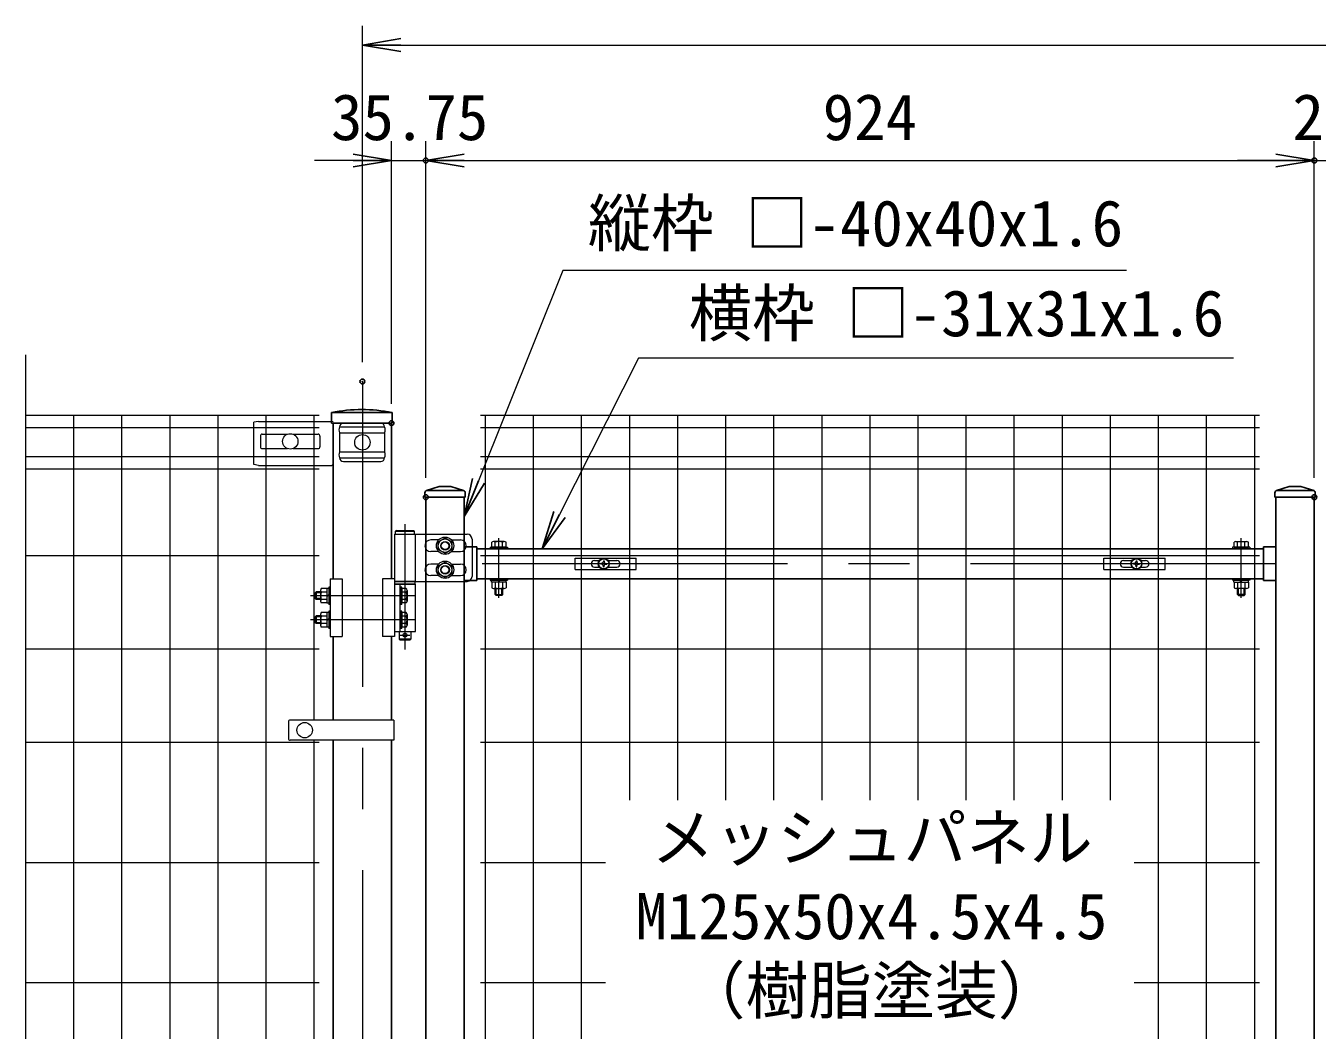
# Model space of a CAD drawing. Units: millimetres, scale not verified. Extents: x -4200 to 4200, y -2970 to 2970.
# Drawn here: x -108 to 1235, y 604 to 1648 of the extents above; entities that cross this region are included whole.
import ezdxf
from ezdxf.enums import TextEntityAlignment as Align

# ---------------------------------------------------------------- set-up
doc = ezdxf.new("R2010")
doc.units = ezdxf.units.MM
doc.header["$LTSCALE"] = 10
doc.header["$PDMODE"] = 32
doc.header["$PDSIZE"] = 5
doc.linetypes.add('USER1', pattern=[50.8, 31.75, -6.35, 6.35, -6.35])
for name, color, linetype, lineweight in [('0-1_D-STR1', 1, 'Continuous', 25), ('0-2_D-STR3', 3, 'Continuous', 13), ('0-3_D-BMK', 2, 'USER1', 13), ('0-4_D-STR-TXT', 7, 'Continuous', 13), ('0-5_D-STR-DIM', 7, 'Continuous', 13), ('0-B_D-STR2', 7, 'Continuous', 13)]:
    doc.layers.add(name, color=color, linetype=linetype, lineweight=lineweight)
doc.layers.add('0-9_0', color=7, linetype='Continuous')
doc.layers.add('0-A_Defpoints', color=6, linetype='Continuous')
doc.styles.add('ＭＳ ゴシック', font='')
doc.styles.get('ＭＳ ゴシック').set_extended_font_data('MS Gothic')

# ---------------------------------------------------------------- blocks, each defined once
blk = doc.blocks.new('_Open')
at = {"layer": '0-9_0'}
blk.add_line((-10, 1.667), (0, 0), dxfattribs=at)
blk.add_lwpolyline([(-10, -1.667), (0, 0), (-10, 0)], dxfattribs=at)
blk = doc.blocks.new('A$Cc5bff5c2')
at = {"layer": '0-2_D-STR3'}
for p, q in [((-297.7, 60), (337.3, 60)), ((-297.7, -60), (-297.7, 60)), ((-95.2, 35), (-45.6, 35)), ((-18.5, 4.2), (-31.5, 3.9)), ((-31.5, 3.9), (-31.5, -4)), ((-4, 31.5), (-4.2, 18.5)), ((-4, 31.5), (4, 31.5)), ((4, 31.5), (4.2, 18.5)), ((18.5, 4.2), (31.5, 3.9)), ((31.5, 3.9), (31.5, -4)), ((45.6, 35), (134.8, 35)), ((-95.2, -35), (-45.6, -35)), ((-18.5, -4.2), (-31.5, -4)), ((-4, -31.5), (-4.2, -18.5)), ((18.5, -4.2), (31.5, -4)), ((45.6, -35), (134.8, -35))]:
    blk.add_line(p, q, dxfattribs=at)
for points in [[(-297.7, -60), (337.3, -60), (337.3, 60)], [(-4, -31.5), (4, -31.5), (4.2, -18.5)]]:
    blk.add_lwpolyline(points, dxfattribs=at)
for radius in [57.5, 52.5]:
    blk.add_circle((0, 0), radius, dxfattribs=at)
for centre, radius, start, end in [((-95.2, 0), 35, 90, 270), ((-19.1, 19), 14.9, 270, 0), ((19.1, 19), 14.9, 180, 270), ((134.8, 0), 35, 270, 90), ((-19.1, -19), 14.9, 0, 90), ((19.1, -19), 14.9, 90, 180)]:
    blk.add_arc(centre, radius, start, end, dxfattribs=at)
blk = doc.blocks.new('A$C5ba32ecb')
at = {"layer": '0-2_D-STR3'}
for p, q in [((-337.5, 60), (297.5, 60)), ((-337.5, -60), (-337.5, 60)), ((-135, 35), (-45.6, 35)), ((-18.5, 4.2), (-31.5, 3.9)), ((-31.5, 3.9), (-31.5, -4)), ((-4, 31.5), (-4.2, 18.5)), ((-4, 31.5), (4, 31.5)), ((4, 31.5), (4.2, 18.5)), ((18.5, 4.2), (31.5, 3.9)), ((31.5, 3.9), (31.5, -4)), ((45.6, 35), (95, 35)), ((-135, -35), (-45.6, -35)), ((-18.5, -4.2), (-31.5, -4)), ((-4, -31.5), (-4.2, -18.5)), ((18.5, -4.2), (31.5, -4)), ((45.6, -35), (95, -35))]:
    blk.add_line(p, q, dxfattribs=at)
for points in [[(-337.5, -60), (297.5, -60), (297.5, 60)], [(-4, -31.5), (4, -31.5), (4.2, -18.5)]]:
    blk.add_lwpolyline(points, dxfattribs=at)
for radius in [57.5, 52.5]:
    blk.add_circle((0, 0), radius, dxfattribs=at)
for centre, radius, start, end in [((-135, 0), 35, 90, 270), ((-19.1, 19), 14.9, 270, 0), ((19.1, 19), 14.9, 180, 270), ((95, 0), 35, 270, 90), ((-19.1, -19), 14.9, 0, 90), ((19.1, -19), 14.9, 90, 180)]:
    blk.add_arc(centre, radius, start, end, dxfattribs=at)

msp = doc.modelspace()

# ---------------------------------------------------------------- linework, layer by layer
at = {"layer": '0-1_D-STR1'}
for p, q in [((273.16, 1246.22), (210.26, 1246.22)), ((273.16, 1246.22), (210.26, 1246.22)), ((210.26, 1246.22), (210.26, 1235.22)), ((273.16, 1235.22), (273.16, 1246.22)), ((273.16, 1235.22), (273.16, 1246.22)), ((273.16, 1235.22), (210.26, 1235.22)), ((212.06, 1235.22), (212.06, 1073.22)), ((272.56, 1235.22), (272.56, 1073.22)), ((309.01, 1165.11), (322.31, 1169.22)), ((334.31, 1169.22), (322.31, 1169.22)), ((347.62, 1165.11), (334.31, 1169.22)), ((1193.01, 1165.11), (1206.31, 1169.22)), ((1218.31, 1169.22), (1206.31, 1169.22)), ((1231.62, 1165.11), (1218.31, 1169.22)), ((307.31, 1162.82), (307.31, 1158.22)), ((349.31, 1158.22), (307.31, 1158.22)), ((347.27, 1165.22), (309.71, 1165.22)), ((348.31, 1158.22), (348.31, -526.78)), ((349.31, 1162.82), (349.31, 1158.22)), ((1191.31, 1162.82), (1191.31, 1158.22)), ((1233.31, 1158.22), (1191.31, 1158.22)), ((1192.31, 1158.22), (1192.31, 445.22)), ((1231.27, 1165.22), (1193.71, 1165.22)), ((1232.31, 1158.22), (1232.31, 461.22)), ((1233.31, 1162.82), (1233.31, 1158.22)), ((348.31, 1106.47), (361.31, 1106.47)), ((361.31, 1106.47), (361.31, 1071.47)), ((1179.31, 1104.47), (361.31, 1104.47)), ((1179.31, 1106.47), (1179.31, 1071.47)), ((1192.31, 1106.47), (1179.31, 1106.47)), ((348.31, 1071.47), (361.31, 1071.47)), ((1179.31, 1073.47), (361.31, 1073.47)), ((1192.31, 1071.47), (1179.31, 1071.47)), ((212.06, 1013.22), (212.06, 926.47)), ((272.56, 1013.22), (272.56, 926.47)), ((212.06, 905.47), (212.06, 551.47)), ((272.56, 905.47), (272.56, 551.47))]:
    msp.add_line(p, q, dxfattribs=at)
msp.add_lwpolyline([(308.31, 1158.22), (308.31, -526.78), (348.31, -526.78)], dxfattribs=at)
for centre, radius, start, end in [((241.71, 1086.79), 162.5, 78.84081, 101.15919), ((241.71, 1086.79), 162.5, 78.84081, 101.15919), ((309.71, 1162.82), 2.4, 90, 180), ((346.91, 1162.82), 2.4, 0, 72.84994), ((1193.71, 1162.82), 2.4, 90, 180), ((1230.91, 1162.82), 2.4, 0, 72.84994)]:
    msp.add_arc(centre, radius, start, end, dxfattribs=at)
at = {"layer": '0-2_D-STR3'}
for p, q in [((134.31, 1237.02), (129.31, 1236.02)), ((129.31, 1192.22), (129.31, 1236.02)), ((134.31, 1237.02), (210.18, 1237.02)), ((212.06, 1236.62), (210.18, 1237.02)), ((138.19, 1223.72), (164.53, 1223.72)), ((170.1, 1223.72), (196.19, 1223.72)), ((218.63, 1231.22), (265.38, 1231.22)), ((218.63, 1225.22), (265.38, 1225.22)), ((218.63, 1225.22), (218.63, 1205.22)), ((222.63, 1235.22), (261.38, 1235.22)), ((265.38, 1225.22), (265.38, 1205.22)), ((136.19, 1221.72), (136.19, 1210.72)), ((138.19, 1208.72), (164.53, 1208.72)), ((170.1, 1208.72), (196.19, 1208.72)), ((198.19, 1221.72), (198.19, 1210.72)), ((218.63, 1205.22), (265.38, 1205.22)), ((218.63, 1199.22), (265.38, 1199.22)), ((134.31, 1191.22), (129.31, 1192.22)), ((134.31, 1191.22), (210.18, 1191.22)), ((210.18, 1191.22), (212.06, 1192.14)), ((222.63, 1195.22), (261.38, 1195.22)), ((275.78, 1119.72), (275.78, 1013.22)), ((275.78, 1119.72), (297.48, 1119.72)), ((275.78, 1119.72), (297.48, 1119.72)), ((277.63, 1123.72), (276.63, 1122.72)), ((276.63, 1122.72), (296.63, 1122.72)), ((276.63, 1119.72), (276.63, 1122.72)), ((276.63, 1119.72), (296.63, 1119.72)), ((277.63, 1123.72), (295.63, 1123.72)), ((295.63, 1123.72), (296.63, 1122.72)), ((296.63, 1119.72), (296.63, 1122.72)), ((297.48, 1070.72), (297.48, 1119.72)), ((297.48, 1119.72), (351.34, 1119.72)), ((356.34, 1114.72), (356.34, 1075.72)), ((321.6, 1113.72), (313.34, 1113.72)), ((321.6, 1101.72), (313.34, 1101.72)), ((335.02, 1113.72), (344.34, 1113.72)), ((335.02, 1101.72), (344.34, 1101.72)), ((375.31, 1106.07), (375.31, 1104.47)), ((375.31, 1106.07), (393.31, 1106.07)), ((375.31, 1104.47), (393.31, 1104.47)), ((376.81, 1106.07), (376.81, 1111.52)), ((391.82, 1106.07), (376.81, 1106.07)), ((389.94, 1112.07), (378.69, 1112.07)), ((380.56, 1106.07), (380.56, 1111.52)), ((388.06, 1106.07), (388.06, 1111.52)), ((391.82, 1106.07), (391.82, 1111.52)), ((393.31, 1106.07), (393.31, 1104.47)), ((1147.31, 1106.07), (1147.31, 1104.47)), ((1165.31, 1106.07), (1147.31, 1106.07)), ((1165.31, 1104.47), (1147.31, 1104.47)), ((1148.81, 1106.07), (1148.81, 1111.52)), ((1148.81, 1106.07), (1163.81, 1106.07)), ((1150.69, 1112.07), (1161.94, 1112.07)), ((1152.56, 1106.07), (1152.56, 1111.52)), ((1160.06, 1106.07), (1160.06, 1111.52)), ((1163.81, 1106.07), (1163.81, 1111.52)), ((1165.31, 1106.07), (1165.31, 1104.47)), ((321.6, 1088.72), (313.34, 1088.72)), ((335.02, 1088.72), (344.34, 1088.72)), ((321.6, 1076.72), (313.34, 1076.72)), ((335.02, 1076.72), (344.34, 1076.72)), ((198.76, 1061.49), (198.76, 1049.95)), ((205.26, 1063.22), (199.46, 1063.22)), ((205.26, 1063.22), (205.26, 1048.22)), ((208.86, 1064.72), (207.26, 1064.72)), ((207.26, 1064.72), (207.26, 1046.72)), ((207.26, 1063.42), (207.26, 1048.02)), ((208.86, 1073.22), (208.86, 1013.22)), ((208.86, 1073.22), (221.36, 1073.22)), ((208.86, 1046.72), (208.86, 1064.72)), ((221.36, 1073.22), (221.36, 1013.22)), ((263.28, 1073.22), (263.28, 1013.22)), ((275.78, 1073.22), (263.28, 1073.22)), ((275.78, 1070.72), (297.48, 1070.72)), ((275.78, 1070.72), (297.48, 1070.72)), ((297.48, 1067.72), (275.78, 1067.72)), ((297.13, 1070.72), (276.13, 1070.72)), ((276.13, 1067.72), (276.13, 1070.72)), ((276.13, 1067.72), (297.13, 1067.72)), ((281.78, 1018.72), (281.78, 1067.72)), ((283.38, 1046.72), (283.38, 1064.72)), ((287.8, 1063.22), (283.38, 1063.22)), ((283.38, 1063.22), (283.38, 1048.22)), ((288.88, 1061.35), (288.88, 1050.09)), ((297.13, 1067.72), (297.13, 1070.72)), ((297.48, 1070.72), (351.34, 1070.72)), ((297.48, 1018.72), (297.48, 1067.72)), ((375.31, 1073.47), (375.31, 1071.87)), ((375.31, 1073.47), (393.31, 1073.47)), ((375.31, 1071.87), (393.31, 1071.87)), ((376.81, 1069.87), (376.81, 1063.92)), ((378.69, 1063.36), (389.94, 1063.36)), ((380.31, 1057.07), (380.31, 1063.36)), ((380.56, 1069.87), (380.56, 1063.92)), ((381.31, 1056.07), (381.31, 1063.36)), ((384.69, 1069.87), (383.53, 1071.87)), ((385.38, 1069.87), (384.23, 1071.87)), ((387.31, 1056.07), (387.31, 1063.36)), ((388.06, 1069.87), (388.06, 1063.92)), ((388.31, 1057.07), (388.31, 1063.36)), ((391.82, 1069.87), (391.82, 1063.92)), ((393.31, 1073.47), (393.31, 1071.87)), ((1147.31, 1073.47), (1147.31, 1071.87)), ((1165.31, 1073.47), (1147.31, 1073.47)), ((1165.31, 1071.87), (1147.31, 1071.87)), ((1148.81, 1069.87), (1148.81, 1063.92)), ((1161.94, 1063.36), (1150.69, 1063.36)), ((1152.31, 1057.07), (1152.31, 1063.36)), ((1152.56, 1069.87), (1152.56, 1063.92)), ((1153.31, 1056.07), (1153.31, 1063.36)), ((1155.24, 1069.87), (1156.4, 1071.87)), ((1155.94, 1069.87), (1157.09, 1071.87)), ((1159.31, 1056.07), (1159.31, 1063.36)), ((1160.06, 1069.87), (1160.06, 1063.92)), ((1160.31, 1057.07), (1160.31, 1063.36)), ((1163.81, 1069.87), (1163.81, 1063.92)), ((1165.31, 1073.47), (1165.31, 1071.87)), ((194.38, 1059.72), (193.38, 1058.72)), ((198.76, 1052.72), (193.38, 1052.72)), ((198.76, 1059.72), (194.38, 1059.72)), ((198.76, 1051.72), (194.38, 1051.72)), ((205.26, 1059.47), (199.46, 1059.47)), ((205.26, 1051.97), (199.46, 1051.97)), ((205.26, 1048.22), (199.46, 1048.22)), ((207.26, 1056.78), (205.26, 1055.63)), ((207.26, 1056.09), (205.26, 1054.94)), ((207.26, 1048.02), (205.26, 1048.02)), ((287.8, 1059.47), (283.38, 1059.47)), ((287.8, 1051.96), (283.38, 1051.96)), ((287.8, 1048.22), (283.38, 1048.22)), ((380.31, 1057.07), (381.31, 1056.07)), ((380.31, 1057.07), (388.31, 1057.07)), ((387.31, 1056.07), (381.31, 1056.07)), ((387.31, 1056.07), (388.31, 1057.07)), ((1153.31, 1056.07), (1152.31, 1057.07)), ((1160.31, 1057.07), (1152.31, 1057.07)), ((1153.31, 1056.07), (1159.31, 1056.07)), ((1160.31, 1057.07), (1159.31, 1056.07)), ((194.38, 1034.72), (193.38, 1033.72)), ((198.76, 1034.72), (194.38, 1034.72)), ((198.76, 1036.49), (198.76, 1024.95)), ((205.26, 1038.22), (199.46, 1038.22)), ((205.26, 1034.47), (199.46, 1034.47)), ((205.26, 1038.22), (205.26, 1023.22)), ((208.86, 1046.72), (207.26, 1046.72)), ((208.86, 1039.72), (207.26, 1039.72)), ((207.26, 1039.72), (207.26, 1021.72)), ((207.26, 1038.42), (207.26, 1023.02)), ((208.86, 1021.72), (208.86, 1039.72)), ((283.38, 1046.72), (281.78, 1046.72)), ((283.38, 1021.72), (283.38, 1039.72)), ((287.8, 1038.22), (283.38, 1038.22)), ((283.38, 1038.22), (283.38, 1023.22)), ((287.8, 1034.47), (283.38, 1034.47)), ((288.88, 1036.35), (288.88, 1025.09)), ((198.76, 1027.72), (193.38, 1027.72)), ((198.76, 1026.72), (194.38, 1026.72)), ((205.26, 1026.97), (199.46, 1026.97)), ((205.26, 1023.22), (199.46, 1023.22)), ((207.26, 1031.78), (205.26, 1030.63)), ((207.26, 1031.09), (205.26, 1029.94)), ((207.26, 1023.02), (205.26, 1023.02)), ((208.86, 1021.72), (207.26, 1021.72)), ((283.38, 1021.72), (281.78, 1021.72)), ((287.8, 1026.96), (283.38, 1026.96)), ((287.8, 1023.22), (283.38, 1023.22)), ((208.86, 1013.22), (221.36, 1013.22)), ((275.78, 1013.22), (263.28, 1013.22)), ((275.78, 1018.72), (297.48, 1018.72)), ((280.63, 1018.72), (280.63, 1010.72)), ((292.63, 1010.72), (280.63, 1010.72)), ((281.63, 1009.72), (280.63, 1010.72)), ((291.63, 1009.72), (281.63, 1009.72)), ((292.63, 1010.72), (291.63, 1009.72)), ((292.63, 1018.72), (292.63, 1010.72)), ((165.32, 924.47), (165.32, 907.47)), ((274.86, 926.47), (167.32, 926.47)), ((274.86, 926.47), (274.86, 905.47)), ((274.86, 905.47), (167.32, 905.47))]:
    msp.add_line(p, q, dxfattribs=at)
for points in [[(328.31, 1115.82), (335.33, 1111.77), (335.33, 1103.67), (328.31, 1099.62), (321.3, 1103.67), (321.3, 1111.77)], [(328.31, 1090.82), (335.33, 1086.77), (335.33, 1078.67), (328.31, 1074.62), (321.3, 1078.67), (321.3, 1086.77)]]:
    msp.add_lwpolyline(points, close=True, dxfattribs=at)
for points in [[(207.26, 1063.42), (205.26, 1063.42), (205.26, 1048.02)], [(283.38, 1064.72), (281.78, 1064.72), (281.78, 1046.72)], [(392.01, 1069.87), (376.61, 1069.87), (376.61, 1071.87)], [(392.01, 1069.87), (392.01, 1071.87), (376.61, 1071.87)], [(1148.61, 1069.87), (1164.01, 1069.87), (1164.01, 1071.87)], [(1148.61, 1069.87), (1148.61, 1071.87), (1164.01, 1071.87)], [(194.38, 1059.72), (194.38, 1051.72), (193.38, 1052.72)], [(198.76, 1058.72), (193.38, 1058.72), (193.38, 1052.72)], [(194.38, 1034.72), (194.38, 1026.72), (193.38, 1027.72)], [(207.26, 1038.42), (205.26, 1038.42), (205.26, 1023.02)], [(283.38, 1039.72), (281.78, 1039.72), (281.78, 1021.72)], [(198.76, 1033.72), (193.38, 1033.72), (193.38, 1027.72)]]:
    msp.add_lwpolyline(points, dxfattribs=at)
for centre, radius in [((167.31, 1216.22), 8), ((242.31, 1215.22), 8), ((328.31, 1107.72), 9), ((328.31, 1107.72), 7.03), ((328.31, 1107.72), 4.5), ((328.31, 1107.72), 4), ((328.31, 1082.72), 9), ((328.31, 1082.72), 7.03), ((328.31, 1082.72), 4.5), ((328.31, 1082.72), 4), ((286.63, 1014.72), 2), ((182.31, 915.97), 8)]:
    msp.add_circle(centre, radius, dxfattribs=at)
for centre, radius, start, end in [((138.19, 1221.72), 2, 90, 180), ((196.19, 1221.72), 2, 0, 90), ((223.89, 1228.22), 6.05, 150.26731, 209.73269), ((222.63, 1231.22), 4, 90, 180), ((261.38, 1231.22), 4, 0, 90), ((260.13, 1228.22), 6.05, 330.26731, 29.73269), ((138.19, 1210.72), 2, 180, 270), ((196.19, 1210.72), 2, 270, 0), ((223.91, 1202.22), 6.07, 150.37394, 209.62606), ((222.63, 1199.22), 4, 180, 270), ((261.38, 1199.22), 4, 270, 0), ((260.11, 1202.22), 6.07, 330.37394, 29.62606), ((351.34, 1114.72), 5, 0, 90), ((313.34, 1107.72), 6, 90, 270), ((344.34, 1107.72), 6, 270, 90), ((378.69, 1108.61), 3.46, 57.13278, 122.86722), ((384.31, 1099.08), 12.99, 73.22135, 106.77865), ((389.94, 1108.61), 3.46, 57.13278, 122.86722), ((1150.69, 1108.61), 3.46, 57.13278, 122.86722), ((1156.31, 1099.08), 12.99, 73.22135, 106.77865), ((1161.94, 1108.61), 3.46, 57.13278, 122.86722), ((313.34, 1082.72), 6, 90, 270), ((344.34, 1082.72), 6, 270, 90), ((351.34, 1075.72), 5, 270, 0), ((201.61, 1061.34), 2.85, 138.83491, 221.16509), ((286.72, 1061.35), 2.16, 300, 60), ((378.69, 1066.82), 3.46, 237.13278, 302.86722), ((384.31, 1076.36), 12.99, 253.22135, 286.77865), ((389.94, 1066.82), 3.46, 237.13278, 302.86722), ((1150.69, 1066.82), 3.46, 237.13278, 302.86722), ((1156.31, 1076.36), 12.99, 253.22135, 286.77865), ((1161.94, 1066.82), 3.46, 237.13278, 302.86722), ((209.16, 1055.72), 10.39, 158.85295, 201.14705), ((201.61, 1050.09), 2.85, 138.86505, 221.13495), ((281.8, 1055.72), 7.08, 327.93138, 32.06862), ((286.72, 1050.09), 2.16, 300, 60), ((201.61, 1036.34), 2.85, 138.83491, 221.16509), ((209.16, 1030.72), 10.39, 158.85295, 201.14705), ((286.72, 1036.35), 2.16, 300, 60), ((281.8, 1030.72), 7.08, 327.93138, 32.06862), ((201.61, 1025.09), 2.85, 138.86505, 221.13495), ((286.72, 1025.09), 2.16, 300, 60), ((167.32, 924.47), 2, 90, 180), ((167.32, 907.47), 2, 180, 270)]:
    msp.add_arc(centre, radius, start, end, dxfattribs=at)
at = {"layer": '0-3_D-BMK'}
for p, q in [((242.31, 1278.46), (242.31, -867.36)), ((286.63, 1130.25), (286.63, 999.77)), ((384.31, 1053.62), (384.31, 1115.71)), ((1156.31, 1053.62), (1156.31, 1115.71)), ((1192.31, 1088.97), (348.31, 1088.97)), ((296.43, 1055.72), (188.23, 1055.72)), ((296.43, 1030.72), (188.23, 1030.72)), ((281.63, 1014.72), (291.63, 1014.72))]:
    msp.add_line(p, q, dxfattribs=at)
at = {"layer": '0-4_D-STR-TXT'}
for points in [[(1037.01, 1393.88), (450.81, 1393.88), (363.19, 1175.11)], [(1148.12, 1302.65), (529.43, 1302.65), (447.19, 1140.2)]]:
    msp.add_lwpolyline(points, dxfattribs=at)
at = {"layer": '0-5_D-STR-DIM'}
for p, q in [((242.31, 1298.46), (242.31, 1648.22)), ((282.31, 1628.22), (2202.31, 1628.22)), ((272.56, 1255.22), (272.56, 1528.22)), ((308.31, 1178.22), (308.31, 1528.22)), ((308.31, 1178.22), (308.31, 1528.22)), ((1232.31, 1178.22), (1232.31, 1528.22)), ((1232.31, 1178.22), (1232.31, 1528.22)), ((232.56, 1508.22), (192.56, 1508.22)), ((272.56, 1508.22), (308.31, 1508.22)), ((348.31, 1508.22), (1192.31, 1508.22)), ((348.31, 1508.22), (388.31, 1508.22)), ((1192.31, 1508.22), (1152.31, 1508.22)), ((1232.31, 1508.22), (1252.31, 1508.22))]:
    msp.add_line(p, q, dxfattribs=at)
at = {"layer": '0-A_Defpoints'}
for p in [(308.31, 1508.22), (1232.31, 1508.22), (242.31, 1278.46), (272.56, 1235.22), (308.31, 1158.22), (1232.31, 1158.22)]:
    msp.add_point(p, dxfattribs=at)
at = {"layer": '0-B_D-STR2'}
for p, q in [((-107.69, 383.87), (-107.69, 1306.22)), ((197.31, 1243.22), (-107.69, 1243.22)), ((-57.69, -526.78), (-57.69, 1243.22)), ((-7.69, -526.78), (-7.69, 1243.22)), ((42.31, -526.78), (42.31, 1243.22)), ((92.31, -526.78), (92.31, 1243.22)), ((142.31, -526.78), (142.31, 1243.22)), ((192.31, 926.47), (192.31, 1243.22)), ((1175.31, 1243.22), (365.31, 1243.22)), ((370.31, -526.78), (370.31, 1243.22)), ((420.31, -526.78), (420.31, 1243.22)), ((470.31, -526.78), (470.31, 1243.22)), ((520.31, 843.22), (520.31, 1243.22)), ((570.31, 843.22), (570.31, 1243.22)), ((620.31, 843.22), (620.31, 1243.22)), ((670.31, 843.22), (670.31, 1243.22)), ((720.31, 843.22), (720.31, 1243.22)), ((770.31, 843.22), (770.31, 1243.22)), ((820.31, 843.22), (820.31, 1243.22)), ((870.31, 843.22), (870.31, 1243.22)), ((920.31, 843.22), (920.31, 1243.22)), ((970.31, 843.22), (970.31, 1243.22)), ((1020.31, 843.22), (1020.31, 1243.22)), ((1070.31, -526.78), (1070.31, 1243.22)), ((1120.31, -526.78), (1120.31, 1243.22)), ((1170.31, -526.78), (1170.31, 1243.22)), ((197.31, 1230.34), (-107.69, 1230.34)), ((1175.31, 1230.34), (365.31, 1230.34)), ((197.31, 1200.09), (-107.69, 1200.09)), ((1175.31, 1200.09), (365.31, 1200.09)), ((197.31, 1187.22), (-107.69, 1187.22)), ((1175.31, 1187.22), (365.31, 1187.22)), ((197.31, 1097.22), (-107.69, 1097.22)), ((1175.31, 1097.22), (365.31, 1097.22)), ((197.31, 1000.22), (-107.69, 1000.22)), ((1175.31, 1000.22), (365.31, 1000.22)), ((197.31, 903.22), (-107.69, 903.22)), ((192.31, 551.47), (192.31, 905.47)), ((1175.31, 903.22), (365.31, 903.22)), ((197.31, 778.22), (-107.69, 778.22)), ((495.06, 778.22), (365.31, 778.22)), ((1175.31, 778.22), (1045.06, 778.22)), ((197.31, 653.22), (-107.69, 653.22)), ((495.06, 653.22), (365.31, 653.22)), ((1175.31, 653.22), (1045.06, 653.22))]:
    msp.add_line(p, q, dxfattribs=at)

# ---------------------------------------------------------------- block references
at = {"layer": '0-2_D-STR3', "xscale": 0.1, "yscale": 0.1}
for name, p in [('A$Cc5bff5c2', (493.31, 1088.97)), ('A$C5ba32ecb', (1047.31, 1088.97))]:
    msp.add_blockref(name, p, dxfattribs=at)
at = {"layer": '0-4_D-STR-TXT', "xscale": 4, "yscale": 4}
for p, rotation in [((348.32, 1137.98), 248.17233), ((429.13, 1104.51), 243.1509)]:
    msp.add_blockref('_Open', p, dxfattribs=dict(at, rotation=rotation))
at = {"layer": '0-5_D-STR-DIM', "xscale": 4, "yscale": 4, "rotation": 180}
for p in [(242.31, 1628.22), (308.31, 1508.22), (308.31, 1508.22)]:
    msp.add_blockref('_Open', p, dxfattribs=at)
at = {"layer": '0-5_D-STR-DIM', "xscale": 4, "yscale": 4}
for p in [(272.56, 1508.22), (1232.31, 1508.22), (1232.31, 1508.22)]:
    msp.add_blockref('_Open', p, dxfattribs=at)

# ---------------------------------------------------------------- texts
at = {"layer": '0-4_D-STR-TXT', "style": 'ＭＳ ゴシック'}
for s, p in [('縦枠 □-40x40x1.6 ', (476.83, 1404.56)), ('横枠 □-31x31x1.6 ', (581.87, 1311.05)), ('メッシュパネル', (542.65, 765.61)), ('M125x50x4.5x4.5', (526.41, 684.22)), ('（樹脂塗装）', (575.14, 606.88))]:
    msp.add_text(s, height=48.09, dxfattribs=at).set_placement(p, align=Align.BOTTOM_LEFT)
at = {"layer": '0-5_D-STR-DIM', "style": 'ＭＳ ゴシック'}
for s, p in [('35.75', (209.71, 1514.96)), ('924', (721.06, 1514.96)), ('20', (1209.56, 1514.96))]:
    msp.add_text(s, height=48.09, dxfattribs=at).set_placement(p, align=Align.BOTTOM_LEFT)

doc.saveas('drawing.dxf')
